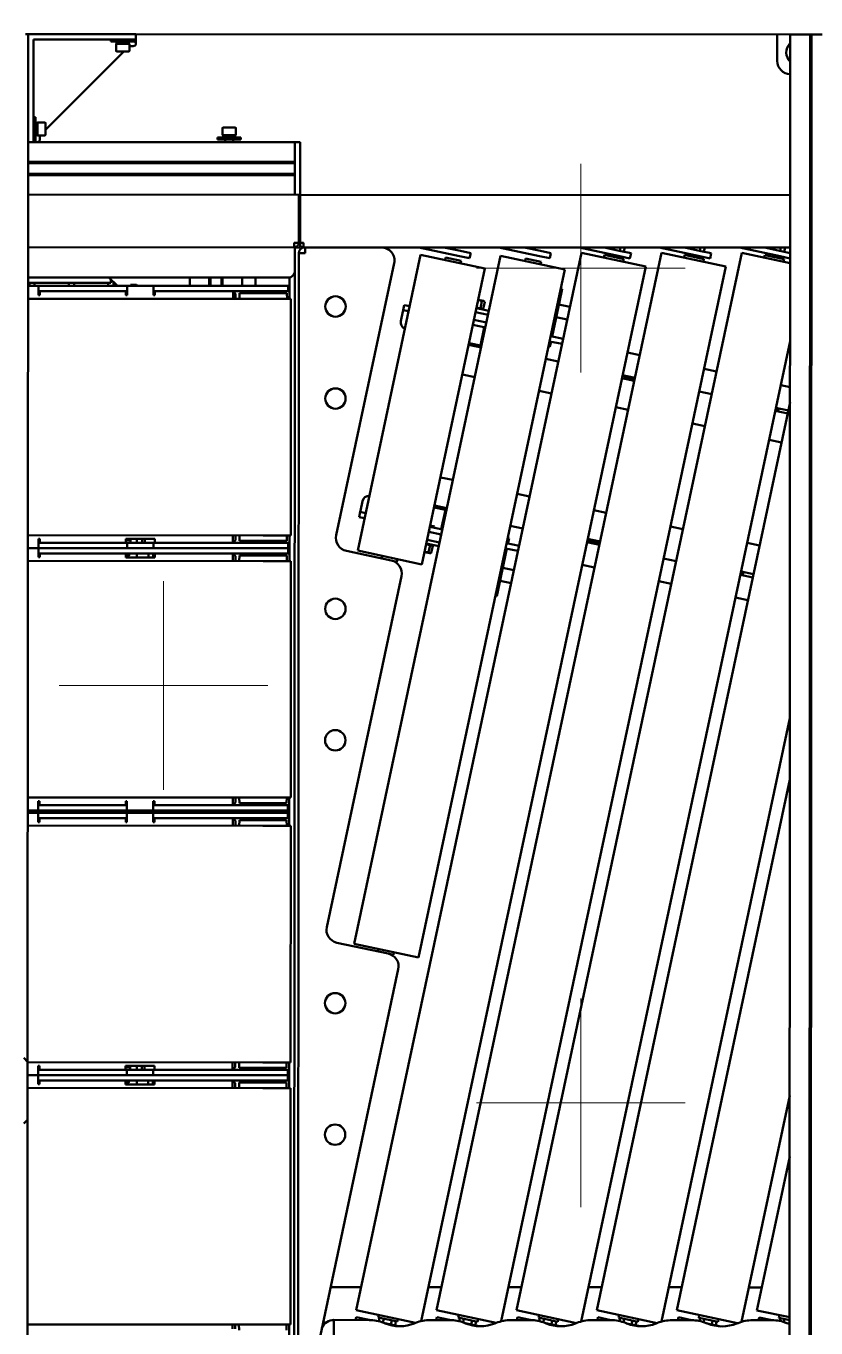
# Model space of a CAD drawing. Header units: millimetres. Extents: x 845401 to 948039, y 511594 to 550263.
# Drawn here: x 914943 to 915544, y 536646 to 537637 of the extents above; entities that cross this region are included whole.
import ezdxf

# ---------------------------------------------------------------- set-up
doc = ezdxf.new("R2010")
doc.units = ezdxf.units.MM
doc.layers.add('00', color=7, linetype='Continuous')
doc.layers.add('A-剖-0.10mm.......SECT-L01', color=255, linetype='Continuous', lineweight=18)
doc.layers.add('可见 (ISO)', color=7, linetype='Continuous', lineweight=50)

# ---------------------------------------------------------------- blocks, each defined once
blk = doc.blocks.new('单件分离新结构核图')
at = {"layer": '可见 (ISO)'}
for p, q in [((4621206.37, 896285.08), (4621204.27, 896285.08)), ((4621206.37, 896203.08), (4621206.37, 896285.08)), ((4621206.37, 896285.08), (4621288.37, 896285.08)), ((4621210.37, 896281.08), (4621210.37, 896203.08)), ((4621288.37, 896281.08), (4621210.37, 896281.08)), ((4621269.37, 896281.08), (4621269.37, 896279.48)), ((4621287.37, 896279.48), (4621269.37, 896279.48)), ((4621283.37, 896277.88), (4621273.37, 896277.88)), ((4621273.37, 896272.48), (4621273.37, 896277.88)), ((4621273.72, 896279.48), (4621273.72, 896277.88)), ((4621278.05, 896279.48), (4621278.57, 896277.88)), ((4621279.21, 896277.88), (4621278.69, 896279.48)), ((4621283.02, 896279.48), (4621283.02, 896277.88)), ((4621283.37, 896272.48), (4621283.37, 896277.88)), ((4621287.37, 896281.08), (4621287.37, 896279.48)), ((4621288.37, 896285.08), (4621288.37, 896281.08)), ((4621786.37, 896285.08), (4621288.37, 896285.08)), ((4621288.37, 896281.08), (4621288.37, 896278.08)), ((4621776.37, 896265.08), (4621776.37, 896285.08)), ((4621786.37, 896278.51), (4621786.11, 896278.26)), ((4621788.47, 896285.08), (4621786.37, 896285.08)), ((4621786.37, 893985.08), (4621786.37, 896285.08)), ((4621788.47, 896285.08), (4621801.37, 896285.08)), ((4621801.37, 896285.08), (4621802.37, 896285.08)), ((4621801.37, 893985.08), (4621801.37, 896285.08)), ((4621810.57, 896285.08), (4621802.37, 896285.08)), ((4621802.37, 893985.08), (4621802.37, 896285.08)), ((4621279.17, 896271.88), (4621219.57, 896212.28)), ((4621282.77, 896271.88), (4621273.97, 896271.88)), ((4621286.37, 896276.08), (4621283.37, 896276.08)), ((4621210.37, 896222.08), (4621211.97, 896222.08)), ((4621211.97, 896222.08), (4621211.97, 896204.08)), ((4621213.57, 896218.08), (4621213.57, 896208.08)), ((4621218.97, 896218.08), (4621213.57, 896218.08)), ((4621211.97, 896217.73), (4621213.57, 896217.73)), ((4621211.97, 896208.43), (4621213.57, 896208.43)), ((4621219.57, 896217.48), (4621219.57, 896208.68)), ((4621354.37, 896213.68), (4621354.37, 896208.28)), ((4621354.37, 896208.28), (4621364.37, 896208.28)), ((4621354.72, 896206.68), (4621354.72, 896208.28)), ((4621354.97, 896214.28), (4621363.77, 896214.28)), ((4621358.53, 896208.28), (4621359.05, 896206.68)), ((4621359.69, 896206.68), (4621359.17, 896208.28)), ((4621364.02, 896206.68), (4621364.02, 896208.28)), ((4621364.37, 896213.68), (4621364.37, 896208.28)), ((4621210.37, 896203.08), (4621206.37, 896203.08)), ((4621206.37, 895503.33), (4621206.37, 896203.08)), ((4621210.37, 896204.08), (4621211.97, 896204.08)), ((4621213.37, 896203.08), (4621210.37, 896203.08)), ((4621213.37, 896203.08), (4621409.37, 896203.08)), ((4621218.97, 896208.08), (4621213.57, 896208.08)), ((4621215.37, 896208.08), (4621215.37, 896205.08)), ((4621350.37, 896206.68), (4621368.37, 896206.68)), ((4621350.37, 896205.08), (4621350.37, 896206.68)), ((4621350.37, 896205.08), (4621368.37, 896205.08)), ((4621356.37, 896205.08), (4621356.37, 896203.08)), ((4621362.37, 896205.08), (4621362.37, 896203.08)), ((4621368.37, 896205.08), (4621368.37, 896206.68)), ((4621409.37, 896203.08), (4621409.37, 896198.58)), ((4621409.37, 896203.08), (4621413.37, 896203.08)), ((4621409.37, 896198.58), (4621409.37, 896203.08)), ((4621409.37, 896163.08), (4621409.37, 896198.58)), ((4621409.37, 896198.58), (4621409.37, 896188.08)), ((4621413.37, 896203.08), (4621413.37, 896198.58)), ((4621413.37, 896127.58), (4621413.37, 896198.58)), ((4621206.37, 896188.08), (4621409.37, 896188.08)), ((4621206.37, 896187.08), (4621409.37, 896187.08)), ((4621206.37, 896178.88), (4621409.37, 896178.88)), ((4621206.37, 896177.88), (4621409.37, 896177.88)), ((4621409.37, 896177.88), (4621409.37, 896163.08)), ((4621206.37, 896163.08), (4621412.37, 896163.08)), ((4621412.37, 896159.58), (4621412.37, 896163.08)), ((4621412.37, 896163.08), (4621412.37, 896159.58)), ((4621786.37, 896163.08), (4621412.37, 896163.08)), ((4621412.37, 896159.58), (4621412.37, 896126.58)), ((4621412.37, 896126.58), (4621412.37, 896159.58)), ((4621408.87, 896123.08), (4621206.37, 896123.08)), ((4621408.87, 896126.58), (4621408.87, 896123.08)), ((4621408.87, 896126.58), (4621412.37, 896126.58)), ((4621408.87, 896126.58), (4621408.87, 896123.08)), ((4621408.87, 896126.58), (4621412.37, 896126.58)), ((4621409.37, 896123.08), (4621408.87, 896123.08)), ((4621409.37, 896123.08), (4621408.87, 896123.08)), ((4621409.37, 896123.11), (4621409.37, 896123.08)), ((4621409.37, 896123.08), (4621409.37, 896123.11)), ((4621409.37, 896123.11), (4621409.37, 896123.08)), ((4621409.37, 896123.08), (4621409.37, 896123.11)), ((4621409.37, 896123.08), (4621413.37, 896123.08)), ((4621409.37, 896120.08), (4621409.37, 896123.08)), ((4621409.37, 896123.08), (4621413.37, 896123.08)), ((4621409.37, 896120.08), (4621409.37, 896123.08)), ((4621409.37, 896120.08), (4621409.37, 896105.08)), ((4621409.37, 896120.08), (4621409.37, 896105.08)), ((4621415.87, 896126.58), (4621412.37, 896126.58)), ((4621413.37, 896127.58), (4621413.37, 896123.08)), ((4621413.37, 896124.13), (4621413.37, 896123.08)), ((4621415.87, 896123.08), (4621415.87, 896126.58)), ((4621786.37, 896123.08), (4621415.87, 896123.08)), ((4621416.87, 896119.08), (4621417.37, 896119.08)), ((4621417.37, 896118.58), (4621417.37, 896123.08)), ((4621627.51, 896119.1), (4621456.5, 895314.57)), ((4621503.67, 896123.07), (4621534.61, 896116.49)), ((4621688.51, 896119.1), (4621517.5, 895314.57)), ((4621522.86, 896123.08), (4621535.44, 896120.4)), ((4621543.26, 896118.74), (4621535.44, 896120.4)), ((4621564.67, 896123.07), (4621595.61, 896116.49)), ((4621749.51, 896119.1), (4621578.5, 895314.57)), ((4621583.86, 896123.08), (4621596.44, 896120.4)), ((4621604.26, 896118.74), (4621596.44, 896120.4)), ((4621625.67, 896123.07), (4621656.61, 896116.49)), ((4621676.42, 896108.7), (4621627.51, 896119.1)), ((4621644.86, 896123.08), (4621657.44, 896120.4)), ((4621647.42, 896123.08), (4621647.31, 896122.56)), ((4621650.67, 896123.08), (4621650.42, 896121.9)), ((4621657.16, 896123.08), (4621656.63, 896120.58)), ((4621665.26, 896118.74), (4621657.44, 896120.4)), ((4621660.41, 896123.08), (4621659.74, 896119.92)), ((4621686.67, 896123.07), (4621717.61, 896116.49)), ((4621737.42, 896108.7), (4621688.51, 896119.1)), ((4621705.86, 896123.08), (4621718.44, 896120.4)), ((4621708.42, 896123.08), (4621708.31, 896122.56)), ((4621711.67, 896123.08), (4621711.42, 896121.9)), ((4621718.16, 896123.08), (4621717.63, 896120.58)), ((4621726.26, 896118.74), (4621718.44, 896120.4)), ((4621721.41, 896123.08), (4621720.74, 896119.92)), ((4621747.67, 896123.07), (4621778.61, 896116.49)), ((4621786.37, 896111.26), (4621749.51, 896119.1)), ((4621766.86, 896123.08), (4621779.44, 896120.4)), ((4621769.42, 896123.08), (4621769.31, 896122.56)), ((4621772.67, 896123.08), (4621772.42, 896121.9)), ((4621779.16, 896123.08), (4621778.63, 896120.58)), ((4621786.37, 896118.93), (4621779.44, 896120.4)), ((4621782.41, 896123.08), (4621781.74, 896119.92)), ((4621412.37, 896118.58), (4621412.37, 895293.08)), ((4621412.37, 896118.58), (4621417.37, 896118.58)), ((4621485, 896111), (4621441, 895904.01)), ((4621566, 896116.67), (4621454.76, 895593.36)), ((4621505.14, 896117.34), (4621457.32, 895892.36)), ((4621554.05, 896106.94), (4621505.14, 896117.34)), ((4621524.14, 896115.34), (4621523.72, 896113.39)), ((4621535.88, 896112.85), (4621524.14, 896115.34)), ((4621534.61, 896116.49), (4621542.43, 896114.83)), ((4621535.88, 896112.85), (4621535.46, 896110.89)), ((4621543.26, 896118.74), (4621542.43, 896114.83)), ((4621614.9, 896106.27), (4621566, 896116.67)), ((4621585, 896114.68), (4621584.58, 896112.72)), ((4621596.73, 896112.18), (4621585, 896114.68)), ((4621595.61, 896116.49), (4621603.43, 896114.83)), ((4621596.73, 896112.18), (4621596.32, 896110.22)), ((4621604.26, 896118.74), (4621603.43, 896114.83)), ((4621645.05, 896117.42), (4621644.63, 896115.46)), ((4621659.72, 896114.3), (4621645.05, 896117.42)), ((4621646.48, 896118.64), (4621646.17, 896117.18)), ((4621649.59, 896117.98), (4621649.28, 896116.52)), ((4621655.8, 896116.66), (4621655.49, 896115.2)), ((4621656.61, 896116.49), (4621664.43, 896114.83)), ((4621658.91, 896116), (4621658.59, 896114.54)), ((4621659.72, 896114.3), (4621659.3, 896112.34)), ((4621665.26, 896118.74), (4621664.43, 896114.83)), ((4621706.05, 896117.42), (4621705.63, 896115.46)), ((4621720.72, 896114.3), (4621706.05, 896117.42)), ((4621707.48, 896118.64), (4621707.17, 896117.18)), ((4621710.59, 896117.98), (4621710.28, 896116.52)), ((4621716.8, 896116.66), (4621716.49, 896115.2)), ((4621717.61, 896116.49), (4621725.43, 896114.83)), ((4621719.91, 896116), (4621719.59, 896114.54)), ((4621720.72, 896114.3), (4621720.3, 896112.34)), ((4621726.26, 896118.74), (4621725.43, 896114.83)), ((4621767.05, 896117.42), (4621766.63, 896115.46)), ((4621781.72, 896114.3), (4621767.05, 896117.42)), ((4621768.48, 896118.64), (4621768.17, 896117.18)), ((4621771.59, 896117.98), (4621771.28, 896116.52)), ((4621777.8, 896116.66), (4621777.49, 896115.2)), ((4621778.61, 896116.49), (4621786.37, 896114.84)), ((4621780.91, 896116), (4621780.59, 896114.54)), ((4621781.72, 896114.3), (4621781.3, 896112.34)), ((4621404.37, 896100.08), (4621206.37, 896100.08)), ((4621267.97, 896100.08), (4621274.37, 896093.68)), ((4621329.37, 896093.68), (4621329.37, 896100.08)), ((4621344.27, 896093.68), (4621344.27, 896100.08)), ((4621345.27, 896093.68), (4621345.27, 896100.08)), ((4621353.47, 896093.68), (4621353.47, 896100.08)), ((4621354.47, 896093.68), (4621354.47, 896100.08)), ((4621369.37, 896093.68), (4621369.37, 896100.08)), ((4621379.37, 896100.08), (4621379.37, 896093.68)), ((4621379.37, 896100.08), (4621379.37, 896093.68)), ((4621405.37, 896100.18), (4621405.37, 896083.93)), ((4621405.37, 896100.18), (4621405.37, 896083.93)), ((4621409.37, 894481.08), (4621409.37, 896105.08)), ((4621409.37, 894481.08), (4621409.37, 896105.08)), ((4621614.9, 896106.27), (4621503.67, 895582.96)), ((4621676.42, 896108.7), (4621505.85, 895306.25)), ((4621554.05, 896106.94), (4621506.23, 895881.97)), ((4621737.42, 896108.7), (4621566.83, 895306.17)), ((4621206.37, 896096.08), (4621269.37, 896096.08)), ((4621213.87, 896093.68), (4621206.37, 896093.68)), ((4621207.37, 896096.08), (4621207.37, 896093.68)), ((4621211.37, 896096.08), (4621211.37, 896093.68)), ((4621214.37, 896093.68), (4621213.87, 896093.68)), ((4621214.37, 896093.68), (4621215.37, 896093.68)), ((4621214.37, 896089.68), (4621214.37, 896093.68)), ((4621214.37, 896086.68), (4621214.37, 896093.18)), ((4621215.37, 896089.68), (4621214.37, 896089.68)), ((4621280.87, 896093.68), (4621215.37, 896093.68)), ((4621215.37, 896089.68), (4621280.87, 896089.68)), ((4621215.37, 896087.18), (4621215.37, 896089.68)), ((4621237.37, 896096.08), (4621237.37, 896093.68)), ((4621241.37, 896096.08), (4621241.37, 896093.68)), ((4621267.37, 896096.08), (4621267.37, 896093.68)), ((4621269.37, 896096.08), (4621269.37, 896098.68)), ((4621271.37, 896096.68), (4621271.37, 896093.68)), ((4621280.87, 896093.68), (4621281.87, 896093.68)), ((4621281.87, 896089.68), (4621280.87, 896089.68)), ((4621280.87, 896089.68), (4621280.87, 896087.18)), ((4621282.37, 896093.68), (4621281.87, 896093.68)), ((4621281.87, 896089.68), (4621281.87, 896093.68)), ((4621281.87, 896086.68), (4621281.87, 896093.18)), ((4621301.37, 896093.68), (4621282.37, 896093.68)), ((4621284.37, 896094.43), (4621284.37, 896093.68)), ((4621288.87, 896094.43), (4621284.37, 896094.43)), ((4621289.37, 896093.93), (4621289.37, 896093.68)), ((4621301.87, 896093.68), (4621301.37, 896093.68)), ((4621301.87, 896093.68), (4621302.87, 896093.68)), ((4621301.87, 896089.68), (4621301.87, 896093.68)), ((4621301.87, 896086.68), (4621301.87, 896093.18)), ((4621302.87, 896089.68), (4621301.87, 896089.68)), ((4621384.37, 896093.68), (4621302.87, 896093.68)), ((4621302.87, 896089.68), (4621384.37, 896089.68)), ((4621302.87, 896087.18), (4621302.87, 896089.68)), ((4621364.37, 896087.68), (4621362.37, 896089.68)), ((4621362.37, 896087.18), (4621362.37, 896089.68)), ((4621369.37, 896088.18), (4621369.37, 896089.68)), ((4621379.37, 896089.68), (4621379.37, 896089.18)), ((4621379.87, 896089.68), (4621379.37, 896089.18)), ((4621379.37, 896089.68), (4621379.37, 896088.38)), ((4621382.37, 896089.68), (4621382.37, 896088.18)), ((4621384.37, 896093.68), (4621404.37, 896093.68)), ((4621384.37, 896093.68), (4621404.37, 896093.68)), ((4621404.37, 896089.68), (4621384.37, 896089.68)), ((4621404.37, 896089.68), (4621384.37, 896089.68)), ((4621388.37, 896089.68), (4621388.37, 896088.18)), ((4621389.37, 896089.68), (4621389.37, 896088.18)), ((4621390.87, 896089.68), (4621391.37, 896089.18)), ((4621395.37, 896089.68), (4621395.37, 896088.18)), ((4621397.87, 896089.68), (4621398.37, 896089.18)), ((4621404.37, 896089.68), (4621404.37, 896093.68)), ((4621404.37, 896089.68), (4621404.37, 896093.68)), ((4621612.91, 896091.53), (4621610.83, 896081.75)), ((4621611.82, 896091.77), (4621612.91, 896091.53)), ((4621385.37, 896083.93), (4621206.37, 896083.93)), ((4621215.37, 896086.68), (4621214.37, 896086.68)), ((4621215.37, 896087.18), (4621215.37, 896086.68)), ((4621281.87, 896087.68), (4621280.87, 896087.68)), ((4621280.87, 896086.68), (4621280.87, 896087.18)), ((4621280.87, 896087.18), (4621281.37, 896086.68)), ((4621281.87, 896086.68), (4621280.87, 896086.68)), ((4621302.87, 896086.68), (4621301.87, 896086.68)), ((4621302.87, 896087.18), (4621302.87, 896086.68)), ((4621362.37, 896087.18), (4621362.37, 896083.93)), ((4621364.37, 896087.68), (4621364.37, 896087.18)), ((4621364.37, 896083.93), (4621364.37, 896087.18)), ((4621367.37, 896088.18), (4621367.27, 896083.93)), ((4621403.37, 896088.18), (4621367.37, 896088.18)), ((4621391.37, 896089.18), (4621379.37, 896089.18)), ((4621379.37, 896088.18), (4621379.37, 896089.18)), ((4621379.37, 896088.38), (4621382.37, 896088.38)), ((4621385.37, 896083.93), (4621406.47, 896083.93)), ((4621385.37, 896083.93), (4621406.47, 896083.93)), ((4621388.37, 896088.38), (4621389.37, 896088.38)), ((4621398.37, 896089.18), (4621391.37, 896089.18)), ((4621391.37, 896088.18), (4621391.37, 896089.18)), ((4621395.37, 896088.38), (4621399.37, 896088.38)), ((4621398.37, 896088.18), (4621398.37, 896089.18)), ((4621398.37, 896088.38), (4621399.37, 896088.38)), ((4621399.37, 896088.38), (4621399.37, 896088.18)), ((4621399.37, 896088.38), (4621399.37, 896088.18)), ((4621403.37, 896088.18), (4621403.46, 896083.93)), ((4621403.37, 896088.18), (4621403.46, 896083.93)), ((4621406.47, 896083.93), (4621406.47, 895903.93)), ((4621406.47, 896083.93), (4621406.47, 895903.93)), ((4621552.98, 896082.37), (4621549, 896083.22)), ((4621550.67, 896076.75), (4621551.82, 896082.17)), ((4621552.81, 896076.3), (4621553.96, 896081.71)), ((4621553.21, 896082.33), (4621552.98, 896082.37)), ((4621553.21, 896082.33), (4621553.42, 896082.19)), ((4621605.21, 896055.34), (4621610.83, 896081.75)), ((4621618.78, 896078.02), (4621610.41, 896079.8)), ((4621491.69, 896074.36), (4621490.13, 896067.03)), ((4621491.69, 896074.36), (4621491.9, 896075.34)), ((4621492.73, 896079.25), (4621491.9, 896075.34)), ((4621496.02, 896074.46), (4621491.9, 896075.34)), ((4621492.73, 896079.25), (4621496.86, 896078.37)), ((4621556.47, 896071.84), (4621547.01, 896073.85)), ((4621547.63, 896076.78), (4621557.09, 896074.77)), ((4621550.67, 896076.75), (4621547.76, 896077.37)), ((4621551.53, 896076.57), (4621550.67, 896076.75)), ((4621551.3, 896076), (4621552.01, 896076.47)), ((4621552.81, 896076.3), (4621551.95, 896076.48)), ((4621616.7, 896068.24), (4621608.33, 896070.01)), ((4621544.93, 896064.07), (4621554.39, 896062.06)), ((4621545.76, 896067.98), (4621555.22, 896065.97)), ((4621550.63, 896048.39), (4621553.57, 896062.23)), ((4621550.63, 896048.39), (4621541.99, 896050.23)), ((4621602.88, 896049.7), (4621603.97, 896049.47)), ((4621603.3, 896051.66), (4621612.75, 896049.65)), ((4621603.97, 896049.47), (4621604.38, 896051.43)), ((4621604.13, 896055.57), (4621613.58, 896053.56)), ((4621786.37, 896052), (4621627.82, 895306.07)), ((4621541.71, 896048.91), (4621551.17, 896046.9)), ((4621549.91, 896047.16), (4621550.19, 896048.48)), ((4621550.77, 896049.03), (4621551.58, 896048.85)), ((4621602.46, 896047.75), (4621603.55, 896047.52)), ((4621603.55, 896047.52), (4621603.97, 896049.47)), ((4621671.95, 896041.16), (4621662.49, 896043.17)), ((4621600.49, 896038.46), (4621609.94, 896036.45)), ((4621730.31, 896028.75), (4621720.85, 896030.76)), ((4621536.93, 896026.41), (4621546.38, 896024.4)), ((4621658.33, 896023.61), (4621667.79, 896021.6)), ((4621668.31, 896024.04), (4621658.85, 896026.05)), ((4621660.36, 896025.73), (4621660.07, 896024.36)), ((4621668.02, 896022.67), (4621660.07, 896024.36)), ((4621660.46, 896024.28), (4621660.23, 896023.2)), ((4621595.29, 896014), (4621604.75, 896011.99)), ((4621726.67, 896011.64), (4621717.21, 896013.65)), ((4621786.37, 896016.84), (4621779.22, 896018.36)), ((4621786.37, 896005.5), (4621639.5, 895314.57)), ((4621653.65, 896001.6), (4621663.11, 895999.59)), ((4621777.44, 895999.82), (4621775.37, 896000.26)), ((4621785.03, 895999.23), (4621775.58, 896001.24)), ((4621777.55, 896000.82), (4621777.36, 895999.94)), ((4621775.06, 895998.79), (4621784.51, 895996.78)), ((4621777.44, 895999.82), (4621777.12, 895998.36)), ((4621777.36, 895999.94), (4621777.44, 895999.82)), ((4621712.02, 895989.19), (4621721.47, 895987.18)), ((4621770.38, 895976.79), (4621779.84, 895974.78)), ((4621520.29, 895948.16), (4621529.75, 895946.15)), ((4621578.66, 895935.75), (4621588.11, 895933.74)), ((4621458.42, 895917.86), (4621459.25, 895921.77)), ((4621459.46, 895922.75), (4621459.25, 895921.77)), ((4621463.38, 895920.89), (4621459.25, 895921.77)), ((4621459.46, 895922.75), (4621461.02, 895930.08)), ((4621524.08, 895923.48), (4621515.44, 895925.32)), ((4621515.72, 895926.64), (4621525.18, 895924.63)), ((4621520.93, 895908.66), (4621524.08, 895923.48)), ((4621523.64, 895923.57), (4621523.92, 895924.89)), ((4621523.74, 895921.87), (4621524.55, 895921.69)), ((4621637.02, 895923.35), (4621646.48, 895921.34)), ((4621458.42, 895917.86), (4621462.55, 895916.98)), ((4621515.84, 895910.77), (4621512.5, 895911.48)), ((4621573.46, 895911.3), (4621582.92, 895909.29)), ((4621385.37, 895903.93), (4621206.37, 895903.93)), ((4621214.37, 895901.18), (4621214.37, 895894.68)), ((4621214.37, 895901.18), (4621215.37, 895901.18)), ((4621215.37, 895901.18), (4621215.37, 895900.68)), ((4621280.87, 895900.68), (4621280.87, 895901.18)), ((4621280.87, 895901.18), (4621302.87, 895901.18)), ((4621284.37, 895901.18), (4621284.37, 895898.18)), ((4621289.37, 895901.18), (4621289.37, 895898.18)), ((4621293.37, 895901.18), (4621293.37, 895898.18)), ((4621295.37, 895898.18), (4621295.37, 895901.18)), ((4621302.87, 895901.18), (4621302.87, 895900.68)), ((4621362.37, 895903.93), (4621362.37, 895900.68)), ((4621364.37, 895900.68), (4621364.37, 895903.93)), ((4621367.37, 895899.68), (4621367.27, 895903.93)), ((4621385.37, 895903.93), (4621406.47, 895903.93)), ((4621385.37, 895903.93), (4621406.47, 895903.93)), ((4621403.37, 895899.68), (4621403.46, 895903.93)), ((4621403.37, 895899.68), (4621403.46, 895903.93)), ((4621405.37, 895903.93), (4621405.37, 895884.43)), ((4621405.37, 895903.93), (4621405.37, 895884.43)), ((4621511.46, 895906.58), (4621520.91, 895904.58)), ((4621512.29, 895910.5), (4621521.75, 895908.49)), ((4621515.84, 895910.77), (4621515.63, 895909.79)), ((4621571.48, 895902), (4621572.57, 895901.77)), ((4621572.57, 895901.77), (4621572.16, 895899.82)), ((4621641.8, 895899.33), (4621632.34, 895901.34)), ((4621695.38, 895910.94), (4621704.84, 895908.93)), ((4621213.87, 895894.18), (4621206.37, 895894.18)), ((4621206.37, 895894.18), (4621213.87, 895894.18)), ((4621214.37, 895894.18), (4621213.87, 895894.18)), ((4621213.87, 895894.18), (4621214.37, 895894.18)), ((4621214.37, 895898.18), (4621215.37, 895898.18)), ((4621214.37, 895894.18), (4621214.37, 895898.18)), ((4621214.37, 895894.18), (4621215.37, 895894.18)), ((4621214.37, 895894.18), (4621214.37, 895890.18)), ((4621215.37, 895894.18), (4621214.37, 895894.18)), ((4621214.37, 895887.18), (4621214.37, 895893.68)), ((4621215.37, 895898.18), (4621215.37, 895900.68)), ((4621273.87, 895898.18), (4621215.37, 895898.18)), ((4621384.37, 895894.18), (4621215.37, 895894.18)), ((4621215.37, 895894.18), (4621273.87, 895894.18)), ((4621273.87, 895898.18), (4621280.48, 895898.18)), ((4621280.48, 895898.18), (4621280.87, 895898.18)), ((4621280.87, 895900.68), (4621280.87, 895898.18)), ((4621284.17, 895900.18), (4621280.87, 895900.18)), ((4621280.87, 895898.18), (4621281.87, 895898.18)), ((4621285.87, 895898.18), (4621281.87, 895898.18)), ((4621281.87, 895894.18), (4621281.87, 895898.18)), ((4621297.87, 895898.18), (4621285.87, 895898.18)), ((4621301.87, 895898.18), (4621297.87, 895898.18)), ((4621301.87, 895898.18), (4621302.87, 895898.18)), ((4621301.87, 895894.18), (4621301.87, 895898.18)), ((4621302.87, 895898.18), (4621302.87, 895900.68)), ((4621302.87, 895898.18), (4621303.25, 895898.18)), ((4621303.25, 895898.18), (4621309.87, 895898.18)), ((4621384.37, 895898.18), (4621309.87, 895898.18)), ((4621309.87, 895894.18), (4621384.37, 895894.18)), ((4621362.37, 895898.18), (4621362.37, 895900.68)), ((4621364.37, 895900.18), (4621362.37, 895898.18)), ((4621364.37, 895900.68), (4621364.37, 895900.18)), ((4621403.37, 895899.68), (4621367.37, 895899.68)), ((4621369.37, 895898.18), (4621369.37, 895899.68)), ((4621374.57, 895899.28), (4621374.14, 895898.85)), ((4621378.14, 895898.85), (4621374.14, 895898.85)), ((4621374.14, 895898.18), (4621374.14, 895898.85)), ((4621374.57, 895899.28), (4621377.71, 895899.28)), ((4621377.71, 895899.28), (4621378.14, 895898.85)), ((4621378.14, 895898.18), (4621378.14, 895898.85)), ((4621379.37, 895898.68), (4621379.37, 895899.68)), ((4621379.37, 895899.68), (4621379.37, 895898.18)), ((4621379.37, 895898.68), (4621379.37, 895898.18)), ((4621379.37, 895898.68), (4621391.37, 895898.68)), ((4621379.87, 895898.18), (4621379.37, 895898.68)), ((4621382.37, 895898.18), (4621382.37, 895899.68)), ((4621384.37, 895898.18), (4621404.37, 895898.18)), ((4621384.37, 895898.18), (4621404.37, 895898.18)), ((4621384.37, 895894.18), (4621404.37, 895894.18)), ((4621404.37, 895894.18), (4621384.37, 895894.18)), ((4621384.37, 895894.18), (4621404.37, 895894.18)), ((4621404.37, 895894.18), (4621384.37, 895894.18)), ((4621388.37, 895898.18), (4621388.37, 895899.68)), ((4621389.37, 895898.18), (4621389.37, 895899.68)), ((4621390.87, 895898.18), (4621391.37, 895898.68)), ((4621391.37, 895898.68), (4621391.37, 895899.68)), ((4621391.37, 895898.68), (4621398.37, 895898.68)), ((4621395.37, 895898.18), (4621395.37, 895899.68)), ((4621397.87, 895898.18), (4621398.37, 895898.68)), ((4621398.37, 895898.68), (4621398.37, 895899.68)), ((4621404.37, 895894.18), (4621404.37, 895898.18)), ((4621404.37, 895894.18), (4621404.37, 895898.18)), ((4621404.37, 895894.18), (4621404.37, 895890.18)), ((4621404.37, 895894.18), (4621404.37, 895890.18)), ((4621448.7, 895892.15), (4621482.94, 895884.87)), ((4621506.23, 895881.97), (4621457.32, 895892.36)), ((4621508.22, 895891.35), (4621512.2, 895890.5)), ((4621509.46, 895897.19), (4621512.37, 895896.58)), ((4621519.04, 895895.77), (4621509.59, 895897.78)), ((4621519.67, 895898.71), (4621510.21, 895900.72)), ((4621512.37, 895896.58), (4621511.22, 895891.16)), ((4621512.37, 895896.58), (4621513.23, 895896.39)), ((4621513.25, 895897), (4621513.72, 895896.29)), ((4621514.51, 895896.12), (4621513.36, 895890.71)), ((4621513.65, 895896.3), (4621514.51, 895896.12)), ((4621570.91, 895893.95), (4621565.3, 895867.54)), ((4621569.82, 895894.18), (4621579.28, 895892.17)), ((4621570.65, 895898.09), (4621580.11, 895896.08)), ((4621571.07, 895900.05), (4621572.16, 895899.82)), ((4621572.16, 895899.82), (4621571.74, 895897.86)), ((4621641.28, 895896.88), (4621631.82, 895898.89)), ((4621633.63, 895899.94), (4621633.33, 895898.57)), ((4621641.57, 895898.25), (4621633.63, 895899.94)), ((4621634.25, 895900.93), (4621634.02, 895899.86)), ((4621753.75, 895898.53), (4621763.2, 895896.52)), ((4621206.37, 895884.43), (4621385.37, 895884.43)), ((4621215.37, 895890.18), (4621214.37, 895890.18)), ((4621214.37, 895890.08), (4621215.37, 895890.08)), ((4621215.37, 895887.18), (4621214.37, 895887.18)), ((4621215.37, 895890.18), (4621384.37, 895890.18)), ((4621215.37, 895887.68), (4621215.37, 895890.18)), ((4621215.37, 895887.68), (4621215.37, 895887.18)), ((4621280.87, 895890.18), (4621280.87, 895887.68)), ((4621280.87, 895888.48), (4621281.31, 895888.48)), ((4621280.87, 895887.18), (4621280.87, 895887.68)), ((4621302.87, 895887.18), (4621280.87, 895887.18)), ((4621281.31, 895888.48), (4621283.31, 895888.48)), ((4621283.31, 895888.84), (4621283.31, 895890.18)), ((4621289.37, 895890.18), (4621289.37, 895887.18)), ((4621298.17, 895890.18), (4621298.17, 895887.18)), ((4621301.76, 895890.18), (4621301.76, 895887.57)), ((4621302.87, 895887.68), (4621302.87, 895890.18)), ((4621302.87, 895887.68), (4621302.87, 895887.18)), ((4621362.37, 895890.18), (4621364.37, 895888.18)), ((4621362.37, 895887.68), (4621362.37, 895890.18)), ((4621362.37, 895887.68), (4621362.37, 895884.43)), ((4621364.37, 895888.18), (4621364.37, 895887.68)), ((4621364.37, 895884.43), (4621364.37, 895887.68)), ((4621367.37, 895888.68), (4621367.27, 895884.43)), ((4621367.37, 895888.68), (4621403.37, 895888.68)), ((4621376.92, 895890.18), (4621376.92, 895889.28)), ((4621379.37, 895889.28), (4621376.92, 895889.28)), ((4621379.87, 895890.18), (4621379.37, 895889.68)), ((4621379.87, 895890.18), (4621379.37, 895889.68)), ((4621391.37, 895889.68), (4621379.37, 895889.68)), ((4621379.37, 895889.68), (4621379.37, 895888.68)), ((4621391.37, 895889.68), (4621379.37, 895889.68)), ((4621379.37, 895889.68), (4621379.37, 895888.68)), ((4621404.37, 895890.18), (4621384.37, 895890.18)), ((4621404.37, 895890.18), (4621384.37, 895890.18)), ((4621406.47, 895884.43), (4621385.37, 895884.43)), ((4621406.47, 895884.43), (4621385.37, 895884.43)), ((4621390.87, 895890.18), (4621391.37, 895889.68)), ((4621390.87, 895890.18), (4621391.37, 895889.68)), ((4621398.37, 895889.68), (4621391.37, 895889.68)), ((4621391.37, 895889.68), (4621391.37, 895888.68)), ((4621391.37, 895889.68), (4621391.37, 895888.68)), ((4621398.37, 895889.68), (4621391.37, 895889.68)), ((4621397.87, 895890.18), (4621398.37, 895889.68)), ((4621397.87, 895890.18), (4621398.37, 895889.68)), ((4621398.37, 895889.68), (4621398.37, 895888.68)), ((4621398.37, 895889.68), (4621398.37, 895888.68)), ((4621403.37, 895888.68), (4621403.46, 895884.43)), ((4621403.37, 895888.68), (4621403.46, 895884.43)), ((4621406.47, 895704.43), (4621406.47, 895884.43)), ((4621406.47, 895704.43), (4621406.47, 895884.43)), ((4621475.49, 895886.46), (4621475.9, 895888.41)), ((4621487.22, 895883.96), (4621482.94, 895884.87)), ((4621487.22, 895883.96), (4621487.64, 895885.92)), ((4621512.2, 895890.5), (4621512.42, 895890.45)), ((4621512.42, 895890.45), (4621512.67, 895890.49)), ((4621637.64, 895879.76), (4621628.18, 895881.77)), ((4621699.64, 895884.48), (4621690.19, 895886.49)), ((4621490.64, 895873.01), (4621433.88, 895605.98)), ((4621576.16, 895877.5), (4621567.79, 895879.28)), ((4621758, 895872.07), (4621748.55, 895874.08)), ((4621750.81, 895875.03), (4621748.84, 895875.45)), ((4621758.52, 895874.52), (4621749.07, 895876.53)), ((4621750.65, 895876.19), (4621750.42, 895875.11)), ((4621750.81, 895875.03), (4621750.52, 895873.66)), ((4621563.22, 895857.76), (4621565.3, 895867.54)), ((4621574.08, 895867.72), (4621565.71, 895869.49)), ((4621696, 895867.36), (4621686.55, 895869.37)), ((4621562.13, 895857.99), (4621563.22, 895857.76)), ((4621754.37, 895854.95), (4621744.91, 895856.96)), ((4621786.37, 895765.01), (4621688.79, 895305.97)), ((4621786.37, 895718.52), (4621700.5, 895314.57)), ((4621206.37, 895704.43), (4621385.37, 895704.43)), ((4621362.37, 895704.43), (4621362.37, 895701.18)), ((4621364.37, 895701.18), (4621364.37, 895704.43)), ((4621367.37, 895700.18), (4621367.27, 895704.43)), ((4621406.47, 895704.43), (4621385.37, 895704.43)), ((4621406.47, 895704.43), (4621385.37, 895704.43)), ((4621403.37, 895700.18), (4621403.46, 895704.43)), ((4621403.37, 895700.18), (4621403.46, 895704.43)), ((4621405.37, 895704.43), (4621405.37, 895683.03)), ((4621405.37, 895704.43), (4621405.37, 895683.03)), ((4621206.37, 895694.68), (4621213.87, 895694.68)), ((4621207.37, 895694.68), (4621207.37, 895692.78)), ((4621211.37, 895694.68), (4621211.37, 895692.78)), ((4621213.87, 895694.68), (4621214.37, 895694.68)), ((4621214.37, 895701.68), (4621214.37, 895695.18)), ((4621214.37, 895701.68), (4621215.37, 895701.68)), ((4621214.37, 895698.68), (4621214.37, 895694.68)), ((4621214.37, 895698.68), (4621215.37, 895698.68)), ((4621215.37, 895694.68), (4621214.37, 895694.68)), ((4621215.37, 895701.68), (4621215.37, 895701.18)), ((4621215.37, 895698.68), (4621215.37, 895701.18)), ((4621280.87, 895698.68), (4621215.37, 895698.68)), ((4621215.37, 895694.68), (4621280.87, 895694.68)), ((4621237.37, 895694.68), (4621237.37, 895692.78)), ((4621241.37, 895694.68), (4621241.37, 895692.78)), ((4621267.37, 895694.68), (4621267.37, 895692.78)), ((4621271.37, 895694.68), (4621271.37, 895692.78)), ((4621280.87, 895701.18), (4621280.87, 895701.68)), ((4621280.87, 895701.68), (4621281.87, 895701.68)), ((4621280.87, 895701.18), (4621280.87, 895698.68)), ((4621280.87, 895698.68), (4621281.87, 895698.68)), ((4621281.87, 895694.68), (4621280.87, 895694.68)), ((4621281.87, 895701.68), (4621281.87, 895695.18)), ((4621281.87, 895698.68), (4621281.87, 895694.68)), ((4621281.87, 895694.68), (4621282.37, 895694.68)), ((4621282.37, 895694.68), (4621301.37, 895694.68)), ((4621284.37, 895693.53), (4621284.37, 895692.78)), ((4621288.87, 895693.53), (4621284.37, 895693.53)), ((4621289.37, 895694.68), (4621289.37, 895693.03)), ((4621298.17, 895694.68), (4621298.17, 895692.78)), ((4621301.37, 895694.68), (4621301.87, 895694.68)), ((4621301.87, 895701.68), (4621301.87, 895695.18)), ((4621301.87, 895701.68), (4621302.87, 895701.68)), ((4621301.87, 895698.68), (4621301.87, 895694.68)), ((4621301.87, 895698.68), (4621302.87, 895698.68)), ((4621302.87, 895694.68), (4621301.87, 895694.68)), ((4621302.87, 895701.68), (4621302.87, 895701.18)), ((4621302.87, 895698.68), (4621302.87, 895701.18)), ((4621384.37, 895698.68), (4621302.87, 895698.68)), ((4621302.87, 895694.68), (4621384.37, 895694.68)), ((4621309.37, 895692.78), (4621309.37, 895694.68)), ((4621329.37, 895694.68), (4621329.37, 895692.78)), ((4621344.27, 895692.78), (4621344.27, 895694.68)), ((4621345.27, 895692.78), (4621345.27, 895694.68)), ((4621353.47, 895692.78), (4621353.47, 895694.68)), ((4621354.47, 895692.78), (4621354.47, 895694.68)), ((4621362.37, 895698.68), (4621362.37, 895701.18)), ((4621362.37, 895698.68), (4621364.37, 895700.68)), ((4621364.37, 895701.18), (4621364.37, 895700.68)), ((4621367.37, 895700.18), (4621403.37, 895700.18)), ((4621369.37, 895698.68), (4621369.37, 895700.18)), ((4621369.37, 895692.78), (4621369.37, 895694.68)), ((4621379.37, 895700.18), (4621379.37, 895699.18)), ((4621379.37, 895700.18), (4621379.37, 895699.18)), ((4621379.37, 895699.18), (4621379.37, 895698.68)), ((4621379.37, 895699.18), (4621391.37, 895699.18)), ((4621379.87, 895698.68), (4621379.37, 895699.18)), ((4621379.37, 895699.18), (4621391.37, 895699.18)), ((4621379.87, 895698.68), (4621379.37, 895699.18)), ((4621379.37, 895699.18), (4621379.37, 895698.68)), ((4621379.37, 895694.68), (4621379.37, 895692.78)), ((4621379.37, 895694.68), (4621379.37, 895692.78)), ((4621384.37, 895698.68), (4621404.37, 895698.68)), ((4621384.37, 895698.68), (4621404.37, 895698.68)), ((4621404.37, 895694.68), (4621384.37, 895694.68)), ((4621404.37, 895694.68), (4621384.37, 895694.68)), ((4621390.87, 895698.68), (4621391.37, 895699.18)), ((4621390.87, 895698.68), (4621391.37, 895699.18)), ((4621391.37, 895700.18), (4621391.37, 895699.18)), ((4621391.37, 895700.18), (4621391.37, 895699.18)), ((4621391.37, 895699.18), (4621398.37, 895699.18)), ((4621391.37, 895699.18), (4621398.37, 895699.18)), ((4621397.87, 895698.68), (4621398.37, 895699.18)), ((4621397.87, 895698.68), (4621398.37, 895699.18)), ((4621398.37, 895700.18), (4621398.37, 895699.18)), ((4621398.37, 895700.18), (4621398.37, 895699.18)), ((4621399.37, 895699.98), (4621398.37, 895699.98)), ((4621399.37, 895699.98), (4621398.37, 895699.98)), ((4621399.37, 895700.18), (4621399.37, 895699.98)), ((4621399.37, 895700.18), (4621399.37, 895699.98)), ((4621404.37, 895698.68), (4621404.37, 895694.68)), ((4621404.37, 895698.68), (4621404.37, 895694.68)), ((4621213.87, 895692.78), (4621206.37, 895692.78)), ((4621214.37, 895692.78), (4621213.87, 895692.78)), ((4621214.37, 895692.78), (4621215.37, 895692.78)), ((4621214.37, 895688.78), (4621214.37, 895692.78)), ((4621214.37, 895685.78), (4621214.37, 895692.28)), ((4621215.37, 895688.78), (4621214.37, 895688.78)), ((4621215.37, 895685.78), (4621214.37, 895685.78)), ((4621280.87, 895692.78), (4621215.37, 895692.78)), ((4621215.37, 895688.78), (4621280.87, 895688.78)), ((4621215.37, 895686.28), (4621215.37, 895688.78)), ((4621215.37, 895686.28), (4621215.37, 895685.78)), ((4621280.87, 895692.78), (4621281.87, 895692.78)), ((4621281.87, 895688.78), (4621280.87, 895688.78)), ((4621280.87, 895688.78), (4621280.87, 895686.28)), ((4621281.87, 895686.78), (4621280.87, 895686.78)), ((4621280.87, 895685.78), (4621280.87, 895686.28)), ((4621281.87, 895685.78), (4621280.87, 895685.78)), ((4621282.37, 895692.78), (4621281.87, 895692.78)), ((4621281.87, 895688.78), (4621281.87, 895692.78)), ((4621281.87, 895685.78), (4621281.87, 895692.28)), ((4621301.37, 895692.78), (4621282.37, 895692.78)), ((4621289.37, 895693.03), (4621289.37, 895692.78)), ((4621301.87, 895692.78), (4621301.37, 895692.78)), ((4621301.87, 895692.78), (4621302.87, 895692.78)), ((4621301.87, 895688.78), (4621301.87, 895692.78)), ((4621301.87, 895685.78), (4621301.87, 895692.28)), ((4621302.87, 895688.78), (4621301.87, 895688.78)), ((4621302.87, 895685.78), (4621301.87, 895685.78)), ((4621384.37, 895692.78), (4621302.87, 895692.78)), ((4621302.87, 895688.78), (4621384.37, 895688.78)), ((4621302.87, 895686.28), (4621302.87, 895688.78)), ((4621302.87, 895686.28), (4621302.87, 895685.78)), ((4621364.37, 895686.78), (4621362.37, 895688.78)), ((4621362.37, 895686.28), (4621362.37, 895688.78)), ((4621362.37, 895686.28), (4621362.37, 895683.03)), ((4621364.37, 895686.78), (4621364.37, 895686.28)), ((4621364.37, 895683.03), (4621364.37, 895686.28)), ((4621367.37, 895687.28), (4621367.27, 895683.03)), ((4621403.37, 895687.28), (4621367.37, 895687.28)), ((4621369.37, 895687.28), (4621369.37, 895688.78)), ((4621379.37, 895688.78), (4621379.37, 895687.28)), ((4621379.87, 895688.78), (4621379.37, 895688.28)), ((4621379.37, 895688.78), (4621379.37, 895688.28)), ((4621391.37, 895688.28), (4621379.37, 895688.28)), ((4621379.37, 895687.28), (4621379.37, 895688.28)), ((4621382.37, 895688.78), (4621382.37, 895687.28)), ((4621384.37, 895692.78), (4621404.37, 895692.78)), ((4621384.37, 895692.78), (4621404.37, 895692.78)), ((4621404.37, 895688.78), (4621384.37, 895688.78)), ((4621404.37, 895688.78), (4621384.37, 895688.78)), ((4621388.37, 895688.78), (4621388.37, 895687.28)), ((4621389.37, 895688.78), (4621389.37, 895687.28)), ((4621390.87, 895688.78), (4621391.37, 895688.28)), ((4621391.37, 895687.28), (4621391.37, 895688.28)), ((4621398.37, 895688.28), (4621391.37, 895688.28)), ((4621395.37, 895688.78), (4621395.37, 895687.28)), ((4621397.87, 895688.78), (4621398.37, 895688.28)), ((4621398.37, 895687.28), (4621398.37, 895688.28)), ((4621403.37, 895687.28), (4621403.46, 895683.03)), ((4621403.37, 895687.28), (4621403.46, 895683.03)), ((4621404.37, 895688.78), (4621404.37, 895692.78)), ((4621404.37, 895688.78), (4621404.37, 895692.78)), ((4621385.37, 895683.03), (4621206.37, 895683.03)), ((4621385.37, 895683.03), (4621406.47, 895683.03)), ((4621385.37, 895683.03), (4621406.47, 895683.03)), ((4621406.47, 895683.03), (4621406.47, 895503.03)), ((4621406.47, 895683.03), (4621406.47, 895503.03)), ((4621441.58, 895594.12), (4621480.71, 895585.8)), ((4621503.67, 895582.96), (4621454.76, 895593.36)), ((4621472.93, 895587.45), (4621473.35, 895589.41)), ((4621484.67, 895584.96), (4621480.71, 895585.8)), ((4621484.67, 895584.96), (4621485.09, 895586.92)), ((4621488.41, 895573.94), (4621429.22, 895295.45)), ((4621206.37, 895503.33), (4621203.37, 895506.33)), ((4621206.37, 895503.33), (4621206.37, 895459.33)), ((4621385.37, 895503.03), (4621206.37, 895503.03)), ((4621214.37, 895500.28), (4621214.37, 895493.78)), ((4621214.37, 895500.28), (4621215.37, 895500.28)), ((4621214.37, 895500.08), (4621215.37, 895500.08)), ((4621214.37, 895497.28), (4621215.37, 895497.28)), ((4621214.37, 895493.28), (4621214.37, 895497.28)), ((4621215.37, 895500.28), (4621215.37, 895499.78)), ((4621215.37, 895497.28), (4621215.37, 895499.78)), ((4621273.87, 895497.28), (4621215.37, 895497.28)), ((4621273.87, 895497.28), (4621280.48, 895497.28)), ((4621280.48, 895497.28), (4621280.87, 895497.28)), ((4621280.87, 895499.78), (4621280.87, 895500.28)), ((4621280.87, 895500.28), (4621302.87, 895500.28)), ((4621280.87, 895499.78), (4621280.87, 895497.28)), ((4621284.17, 895499.28), (4621280.87, 895499.28)), ((4621280.87, 895497.28), (4621281.87, 895497.28)), ((4621285.87, 895497.28), (4621281.87, 895497.28)), ((4621281.87, 895493.28), (4621281.87, 895497.28)), ((4621284.37, 895500.28), (4621284.37, 895497.28)), ((4621297.87, 895497.28), (4621285.87, 895497.28)), ((4621289.37, 895500.28), (4621289.37, 895497.28)), ((4621293.37, 895500.28), (4621293.37, 895497.28)), ((4621295.37, 895497.28), (4621295.37, 895500.28)), ((4621301.87, 895497.28), (4621297.87, 895497.28)), ((4621301.87, 895497.28), (4621302.87, 895497.28)), ((4621301.87, 895493.28), (4621301.87, 895497.28)), ((4621302.87, 895500.28), (4621302.87, 895499.78)), ((4621302.87, 895497.28), (4621302.87, 895499.78)), ((4621302.87, 895497.28), (4621303.25, 895497.28)), ((4621303.25, 895497.28), (4621309.87, 895497.28)), ((4621384.37, 895497.28), (4621309.87, 895497.28)), ((4621362.37, 895503.03), (4621362.37, 895499.78)), ((4621362.37, 895497.28), (4621362.37, 895499.78)), ((4621364.37, 895499.28), (4621362.37, 895497.28)), ((4621364.37, 895499.78), (4621364.37, 895503.03)), ((4621364.37, 895499.78), (4621364.37, 895499.28)), ((4621367.37, 895498.78), (4621367.27, 895503.03)), ((4621403.37, 895498.78), (4621367.37, 895498.78)), ((4621369.37, 895497.28), (4621369.37, 895498.78)), ((4621374.57, 895498.38), (4621374.14, 895497.95)), ((4621378.14, 895497.95), (4621374.14, 895497.95)), ((4621374.14, 895497.28), (4621374.14, 895497.95)), ((4621374.57, 895498.38), (4621377.71, 895498.38)), ((4621377.71, 895498.38), (4621378.14, 895497.95)), ((4621378.14, 895497.28), (4621378.14, 895497.95)), ((4621379.37, 895498.78), (4621379.37, 895497.28)), ((4621379.37, 895497.78), (4621379.37, 895498.78)), ((4621379.37, 895497.78), (4621391.37, 895497.78)), ((4621379.87, 895497.28), (4621379.37, 895497.78)), ((4621379.37, 895497.78), (4621379.37, 895497.28)), ((4621382.37, 895497.28), (4621382.37, 895498.78)), ((4621384.37, 895497.28), (4621404.37, 895497.28)), ((4621384.37, 895497.28), (4621404.37, 895497.28)), ((4621385.37, 895503.03), (4621406.47, 895503.03)), ((4621385.37, 895503.03), (4621406.47, 895503.03)), ((4621388.37, 895497.28), (4621388.37, 895498.78)), ((4621389.37, 895497.28), (4621389.37, 895498.78)), ((4621390.87, 895497.28), (4621391.37, 895497.78)), ((4621391.37, 895497.78), (4621391.37, 895498.78)), ((4621391.37, 895497.78), (4621398.37, 895497.78)), ((4621395.37, 895497.28), (4621395.37, 895498.78)), ((4621397.87, 895497.28), (4621398.37, 895497.78)), ((4621398.37, 895497.78), (4621398.37, 895498.78)), ((4621403.37, 895498.78), (4621403.46, 895503.03)), ((4621403.37, 895498.78), (4621403.46, 895503.03)), ((4621404.37, 895493.28), (4621404.37, 895497.28)), ((4621404.37, 895493.28), (4621404.37, 895497.28)), ((4621405.37, 895503.03), (4621405.37, 895483.53)), ((4621405.37, 895503.03), (4621405.37, 895483.53)), ((4621213.87, 895493.28), (4621206.37, 895493.28)), ((4621206.37, 895493.28), (4621213.87, 895493.28)), ((4621214.37, 895493.28), (4621213.87, 895493.28)), ((4621213.87, 895493.28), (4621214.37, 895493.28)), ((4621214.37, 895493.28), (4621215.37, 895493.28)), ((4621214.37, 895493.28), (4621214.37, 895489.28)), ((4621215.37, 895493.28), (4621214.37, 895493.28)), ((4621214.37, 895486.28), (4621214.37, 895492.78)), ((4621215.37, 895489.28), (4621214.37, 895489.28)), ((4621215.37, 895486.28), (4621214.37, 895486.28)), ((4621384.37, 895493.28), (4621215.37, 895493.28)), ((4621215.37, 895493.28), (4621273.87, 895493.28)), ((4621215.37, 895489.28), (4621384.37, 895489.28)), ((4621215.37, 895486.78), (4621215.37, 895489.28)), ((4621215.37, 895486.78), (4621215.37, 895486.28)), ((4621280.87, 895489.28), (4621280.87, 895486.78)), ((4621280.87, 895487.58), (4621281.31, 895487.58)), ((4621280.87, 895486.28), (4621280.87, 895486.78)), ((4621302.87, 895486.28), (4621280.87, 895486.28)), ((4621281.31, 895487.58), (4621283.31, 895487.58)), ((4621283.31, 895487.94), (4621283.31, 895489.28)), ((4621289.37, 895489.28), (4621289.37, 895486.28)), ((4621298.17, 895489.28), (4621298.17, 895486.28)), ((4621301.76, 895488.59), (4621301.76, 895486.28)), ((4621302.87, 895486.78), (4621302.87, 895489.28)), ((4621302.87, 895486.78), (4621302.87, 895486.28)), ((4621309.87, 895493.28), (4621384.37, 895493.28)), ((4621362.37, 895489.28), (4621364.37, 895487.28)), ((4621362.37, 895486.78), (4621362.37, 895489.28)), ((4621362.37, 895486.78), (4621362.37, 895483.53)), ((4621364.37, 895487.28), (4621364.37, 895486.78)), ((4621364.37, 895483.53), (4621364.37, 895486.78)), ((4621367.37, 895487.78), (4621367.27, 895483.53)), ((4621367.37, 895487.78), (4621403.37, 895487.78)), ((4621376.92, 895489.28), (4621376.92, 895488.38)), ((4621379.37, 895488.38), (4621376.92, 895488.38)), ((4621379.87, 895489.28), (4621379.37, 895488.78)), ((4621391.37, 895488.78), (4621379.37, 895488.78)), ((4621379.37, 895488.78), (4621379.37, 895487.78)), ((4621382.37, 895489.28), (4621382.37, 895487.78)), ((4621384.37, 895493.28), (4621404.37, 895493.28)), ((4621404.37, 895493.28), (4621384.37, 895493.28)), ((4621384.37, 895493.28), (4621404.37, 895493.28)), ((4621404.37, 895493.28), (4621384.37, 895493.28)), ((4621404.37, 895489.28), (4621384.37, 895489.28)), ((4621404.37, 895489.28), (4621384.37, 895489.28)), ((4621388.37, 895489.28), (4621388.37, 895487.78)), ((4621389.37, 895489.28), (4621389.37, 895487.78)), ((4621390.87, 895489.28), (4621391.37, 895488.78)), ((4621398.37, 895488.78), (4621391.37, 895488.78)), ((4621391.37, 895488.78), (4621391.37, 895487.78)), ((4621395.37, 895489.28), (4621395.37, 895487.78)), ((4621397.87, 895489.28), (4621398.37, 895488.78)), ((4621398.37, 895488.78), (4621398.37, 895487.78)), ((4621403.37, 895487.78), (4621403.46, 895483.53)), ((4621403.37, 895487.78), (4621403.46, 895483.53)), ((4621404.37, 895493.28), (4621404.37, 895489.28)), ((4621404.37, 895493.28), (4621404.37, 895489.28)), ((4621206.37, 895483.53), (4621385.37, 895483.53)), ((4621406.47, 895483.53), (4621385.37, 895483.53)), ((4621406.47, 895483.53), (4621385.37, 895483.53)), ((4621406.47, 895303.53), (4621406.47, 895483.53)), ((4621406.47, 895303.53), (4621406.47, 895483.53)), ((4621786.37, 895478.03), (4621749.77, 895305.87)), ((4621203.37, 895456.33), (4621206.37, 895459.33)), ((4621206.37, 895213.33), (4621206.37, 895459.33)), ((4621786.37, 895431.54), (4621761.5, 895314.57)), ((4621460.23, 895332.08), (4621437, 895332.08)), ((4621521.23, 895332.08), (4621511.34, 895332.08)), ((4621582.23, 895332.08), (4621572.34, 895332.08)), ((4621643.23, 895332.08), (4621633.34, 895332.08)), ((4621704.23, 895332.08), (4621694.34, 895332.08)), ((4621765.23, 895332.08), (4621755.34, 895332.08)), ((4621439.56, 895307.08), (4621466.29, 895307.08)), ((4621439.56, 895307.08), (4621439.56, 895279.08)), ((4621456.01, 895307.08), (4621456.47, 895309.25)), ((4621466.25, 895307.17), (4621456.47, 895309.25)), ((4621501.75, 895304.95), (4621456.5, 895314.57)), ((4621466.68, 895307.08), (4621466.25, 895307.17)), ((4621473.21, 895308.98), (4621473.62, 895310.93)), ((4621487.88, 895305.86), (4621473.21, 895308.98)), ((4621473.78, 895306.13), (4621474.33, 895308.74)), ((4621476.82, 895305.17), (4621477.44, 895308.08)), ((4621487.88, 895305.86), (4621488.29, 895307.81)), ((4621512.84, 895307.08), (4621527.63, 895307.08)), ((4621517.35, 895307.08), (4621517.81, 895309.25)), ((4621562.97, 895304.91), (4621517.5, 895314.57)), ((4621527.59, 895307.17), (4621517.81, 895309.25)), ((4621528.02, 895307.08), (4621527.59, 895307.17)), ((4621534.21, 895308.98), (4621534.62, 895310.93)), ((4621548.88, 895305.86), (4621534.21, 895308.98)), ((4621534.79, 895306.21), (4621535.33, 895308.74)), ((4621537.84, 895305.29), (4621538.44, 895308.08)), ((4621548.88, 895305.86), (4621549.29, 895307.81)), ((4621574.18, 895307.08), (4621588.97, 895307.08)), ((4621624.2, 895304.86), (4621578.5, 895314.57)), ((4621578.69, 895307.08), (4621579.15, 895309.25)), ((4621588.93, 895307.17), (4621579.15, 895309.25)), ((4621589.36, 895307.08), (4621588.93, 895307.17)), ((4621595.21, 895308.98), (4621595.62, 895310.93)), ((4621609.88, 895305.86), (4621595.21, 895308.98)), ((4621595.81, 895306.29), (4621596.33, 895308.74)), ((4621598.87, 895305.4), (4621599.44, 895308.08)), ((4621609.88, 895305.86), (4621610.29, 895307.81)), ((4621635.52, 895307.08), (4621650.31, 895307.08)), ((4621685.42, 895304.81), (4621639.5, 895314.57)), ((4621640.03, 895307.08), (4621640.49, 895309.25)), ((4621650.27, 895307.17), (4621640.49, 895309.25)), ((4621650.7, 895307.08), (4621650.27, 895307.17)), ((4621656.21, 895308.98), (4621656.62, 895310.93)), ((4621670.88, 895305.86), (4621656.21, 895308.98)), ((4621656.83, 895306.36), (4621657.33, 895308.74)), ((4621659.89, 895305.51), (4621660.44, 895308.08)), ((4621670.88, 895305.86), (4621671.29, 895307.81)), ((4621696.86, 895307.08), (4621711.65, 895307.08)), ((4621746.64, 895304.77), (4621700.5, 895314.57)), ((4621701.37, 895307.08), (4621701.83, 895309.25)), ((4621711.61, 895307.17), (4621701.83, 895309.25)), ((4621712.04, 895307.08), (4621711.61, 895307.17)), ((4621717.21, 895308.98), (4621717.62, 895310.93)), ((4621731.88, 895305.86), (4621717.21, 895308.98)), ((4621717.84, 895306.43), (4621718.33, 895308.74)), ((4621720.91, 895305.61), (4621721.44, 895308.08)), ((4621731.88, 895305.86), (4621732.29, 895307.81)), ((4621758.2, 895307.08), (4621772.99, 895307.08)), ((4621786.37, 895309.29), (4621761.5, 895314.57)), ((4621762.71, 895307.08), (4621763.17, 895309.25)), ((4621772.95, 895307.17), (4621763.17, 895309.25)), ((4621773.38, 895307.08), (4621772.95, 895307.17)), ((4621778.21, 895308.98), (4621778.62, 895310.93)), ((4621786.37, 895307.24), (4621778.21, 895308.98)), ((4621778.85, 895306.5), (4621779.33, 895308.74)), ((4621781.93, 895305.71), (4621782.44, 895308.08)), ((4621206.37, 895303.53), (4621385.37, 895303.53)), ((4621362.37, 895303.53), (4621362.37, 895300.28)), ((4621364.37, 895300.28), (4621364.37, 895303.53)), ((4621367.37, 895299.28), (4621367.27, 895303.53)), ((4621406.47, 895303.53), (4621385.37, 895303.53)), ((4621406.47, 895303.53), (4621385.37, 895303.53)), ((4621403.37, 895299.28), (4621403.46, 895303.53)), ((4621403.37, 895299.28), (4621403.46, 895303.53)), ((4621405.37, 895303.53), (4621405.37, 895282.63)), ((4621405.37, 895303.53), (4621405.37, 895282.63)), ((4621433.56, 895305.08), (4621431.26, 895305.08)), ((4621478.42, 895304.54), (4621477.43, 895304.93)), ((4621488.66, 895302.4), (4621478.18, 895304.63)), ((4621482.98, 895303.61), (4621483.65, 895306.76)), ((4621486.09, 895302.95), (4621486.75, 895306.1)), ((4621501.7, 895304.93), (4621500.71, 895304.54)), ((4621539.76, 895304.54), (4621538.77, 895304.93)), ((4621550, 895302.4), (4621539.52, 895304.63)), ((4621543.99, 895303.68), (4621544.65, 895306.76)), ((4621547.1, 895303.02), (4621547.75, 895306.1)), ((4621563.04, 895304.93), (4621562.05, 895304.54)), ((4621601.1, 895304.54), (4621600.11, 895304.93)), ((4621611.34, 895302.4), (4621600.86, 895304.63)), ((4621605.01, 895303.75), (4621605.65, 895306.76)), ((4621608.12, 895303.09), (4621608.75, 895306.1)), ((4621624.38, 895304.93), (4621623.39, 895304.54)), ((4621662.44, 895304.54), (4621661.45, 895304.93)), ((4621672.68, 895302.4), (4621662.2, 895304.63)), ((4621666.02, 895303.82), (4621666.65, 895306.76)), ((4621669.13, 895303.16), (4621669.75, 895306.1)), ((4621685.72, 895304.93), (4621684.73, 895304.54)), ((4621723.78, 895304.54), (4621722.79, 895304.93)), ((4621734.02, 895302.4), (4621723.54, 895304.63)), ((4621727.04, 895303.89), (4621727.65, 895306.76)), ((4621730.14, 895303.23), (4621730.75, 895306.1)), ((4621747.06, 895304.93), (4621746.07, 895304.54)), ((4621785.12, 895304.54), (4621784.13, 895304.93)), ((4621786.37, 895304.32), (4621784.88, 895304.63))]:
    blk.add_line(p, q, dxfattribs=at)
for centre in [(4621440.37, 896078.08), (4621440.37, 896008.08), (4621440.37, 895848.08), (4621440.37, 895748.08), (4621440.37, 895548.08), (4621440.37, 895448.08)]:
    blk.add_circle(centre, 7.75, dxfattribs=at)
for centre, radius, start, end in [((4621286.37, 896278.08), 2, 270, 0), ((4621792.83, 896271.54), 9.5, 135, 227.11961), ((4621273.97, 896272.48), 0.6, 180, 270), ((4621282.77, 896272.48), 0.6, 270, 0), ((4621786.37, 896265.08), 10, 180, 270), ((4621218.97, 896217.48), 0.6, 0, 90), ((4621218.97, 896208.68), 0.6, 270, 0), ((4621354.97, 896213.68), 0.6, 90, 180), ((4621363.77, 896213.68), 0.6, 0, 90), ((4621213.37, 896205.08), 2, 270, 0), ((4621408.87, 896126.58), 0.5, 270, 0), ((4621408.87, 896126.58), 3.5, 270, 0), ((4621408.87, 896126.58), 0.5, 270, 0), ((4621408.87, 896126.58), 3.5, 270, 0), ((4621415.87, 896126.58), 3.5, 180, 270), ((4621416.87, 896118.58), 4.5, 90, 180), ((4621415.87, 896126.58), 0.5, 180, 270), ((4621416.87, 896118.58), 0.5, 90, 180), ((4621475.22, 896113.08), 10, 348, 90), ((4621503.57, 896122.58), 0.5, 78, 90), ((4621564.57, 896122.58), 0.5, 78, 90), ((4621625.57, 896122.58), 0.5, 78, 90), ((4621686.57, 896122.58), 0.5, 78, 90), ((4621747.57, 896122.58), 0.5, 78, 90), ((4621404.37, 896105.08), 5, 270, 0), ((4621404.37, 896105.08), 5, 270, 0), ((4621213.87, 896093.18), 0.5, 0, 90), ((4621282.37, 896093.18), 0.5, 90, 180), ((4621288.87, 896093.93), 0.5, 0, 90), ((4621301.37, 896093.18), 0.5, 0, 90), ((4621495.02, 896065.99), 5, 168, 249.03097), ((4621465.91, 895929.05), 5, 86.96903, 168), ((4621450.78, 895901.93), 10, 168, 258), ((4621213.87, 895894.68), 0.5, 270, 0), ((4621213.87, 895893.68), 0.5, 0, 90), ((4621284.17, 895900.38), 0.2, 270, 0), ((4621304.37, 895886.08), 3, 150.19009, 158.48981), ((4621304.37, 895886.08), 3, 120, 150.19009), ((4621480.86, 895875.09), 10, 348, 78), ((4621213.87, 895695.18), 0.5, 270, 0), ((4621282.37, 895695.18), 0.5, 180, 270), ((4621288.87, 895693.03), 0.5, 0, 90), ((4621301.37, 895695.18), 0.5, 270, 0), ((4621304.37, 895694.08), 3, 168.46304, 205.67929), ((4621321.37, 895694.08), 3, 334.32071, 11.53696), ((4621213.87, 895692.28), 0.5, 0, 90), ((4621282.37, 895692.28), 0.5, 90, 180), ((4621301.37, 895692.28), 0.5, 0, 90), ((4621443.66, 895603.9), 10, 168, 258), ((4621478.63, 895576.02), 10, 348, 78), ((4621284.17, 895499.48), 0.2, 270, 0), ((4621213.87, 895493.78), 0.5, 270, 0), ((4621213.87, 895492.78), 0.5, 0, 90), ((4621304.37, 895490.08), 3, 195.46601, 209.80991), ((4621304.37, 895490.08), 3, 209.80991, 240), ((4621439.56, 895297.08), 10, 90, 156), ((4621466.29, 895277.08), 30, 68.19859, 90), ((4621512.84, 895277.08), 30, 90, 111.80141), ((4621527.63, 895277.08), 30, 68.19859, 90), ((4621574.18, 895277.08), 30, 90, 111.80141), ((4621588.97, 895277.08), 30, 68.19859, 90), ((4621635.52, 895277.08), 30, 90, 111.80141), ((4621650.31, 895277.08), 30, 68.19859, 90), ((4621696.86, 895277.08), 30, 90, 111.80141), ((4621711.65, 895277.08), 30, 68.19859, 90), ((4621758.2, 895277.08), 30, 90, 111.80141), ((4621772.99, 895277.08), 30, 68.19859, 90), ((4621489.56, 895332.39), 30, 248.19859, 291.80141), ((4621550.9, 895332.39), 30, 248.19859, 291.80141), ((4621612.24, 895332.39), 30, 248.19859, 291.80141), ((4621673.58, 895332.39), 30, 248.19859, 291.80141), ((4621734.92, 895332.39), 30, 248.19859, 291.80141), ((4621796.26, 895332.39), 30, 248.19859, 250.73639)]:
    blk.add_arc(centre, radius, start, end, dxfattribs=at)
for points, weights in [([(4621548.99, 896083.17), (4621550.34, 896082.79), (4621551.82, 896082.17)], [2.54040347265, 2.49915135183, 2.37770813634]), ([(4621551.82, 896082.17), (4621552.49, 896082.48), (4621552.98, 896082.37)], [2.26395414363, 2.43907160607, 2.43907160607]), ([(4621552.98, 896082.37), (4621553.48, 896082.27), (4621553.96, 896081.71)], [2.32923923077, 2.32923923077, 2.16200737808]), ([(4621551.95, 896076.48), (4621551.72, 896076.43), (4621551.53, 896076.57)], [1.46872276036, 1.47805984085, 1.46872276036]), ([(4621511.22, 895891.16), (4621509.61, 895891.2), (4621508.23, 895891.39)], [2.37770813634, 2.49915135183, 2.54040347265]), ([(4621513.23, 895896.39), (4621513.46, 895896.45), (4621513.65, 895896.3)], [1.63987412614, 1.65029926363, 1.63987412614]), ([(4621280.87, 895888.5), (4621281.09, 895888.48), (4621281.31, 895888.48)], [1.01360535693, 1.00888049391, 1]), ([(4621281.31, 895888.48), (4621282.24, 895888.48), (4621283.31, 895888.84)], [1, 1.0379548493, 1]), ([(4621283.31, 895888.84), (4621283.31, 895888.48), (4621283.31, 895888.48)], [1, 1.0379548493, 1]), ([(4621512.2, 895890.5), (4621511.7, 895890.6), (4621511.22, 895891.16)], [2.32923923077, 2.32923923077, 2.16200737808]), ([(4621513.36, 895890.71), (4621512.69, 895890.39), (4621512.2, 895890.5)], [2.16200737808, 2.32923923077, 2.32923923077]), ([(4621280.87, 895487.6), (4621281.09, 895487.58), (4621281.31, 895487.58)], [1.01360535693, 1.00888049391, 1]), ([(4621281.31, 895487.58), (4621282.24, 895487.58), (4621283.31, 895487.94)], [1, 1.0379548493, 1]), ([(4621283.31, 895487.94), (4621283.31, 895487.58), (4621283.31, 895487.58)], [1, 1.0379548493, 1])]:
    blk.add_rational_spline(points, weights, degree=2, dxfattribs=at)
blk = doc.blocks.new('C线')
at = {"layer": 'A-剖-0.10mm.......SECT-L01', "color": 1, "rotation": 359.9712527628268}
blk.add_blockref('单件分离新结构核图', (-3624841.16, -417498.02, 12.69), dxfattribs=at)
blk = doc.blocks.new('BC线平台')
at = {"layer": 'A-剖-0.10mm.......SECT-L01'}
h = blk.add_hatch(dxfattribs=at)
h.set_pattern_fill('CROSS', color=2, scale=50)
h.set_pattern_definition([(0, (691447.87, 341554.85), (317.5, 317.5), [158.75, -476.25]), (90, (691527.24, 341475.47), (-317.5, 317.5), [158.75, -476.25])])
h.paths.add_polyline_path([(791174.13, 370096.42), (802932.03, 370096.42), (802932.03, 366396.42), (791174.13, 366396.42)])

msp = doc.modelspace()

# ---------------------------------------------------------------- block references
at = {"layer": '00'}
for name, p in [('BC线平台', (120688.34, 168041.31, -0.98)), ('C线', (-81869.83, 61162.22))]:
    msp.add_blockref(name, p, dxfattribs=at)

doc.saveas('drawing.dxf')
